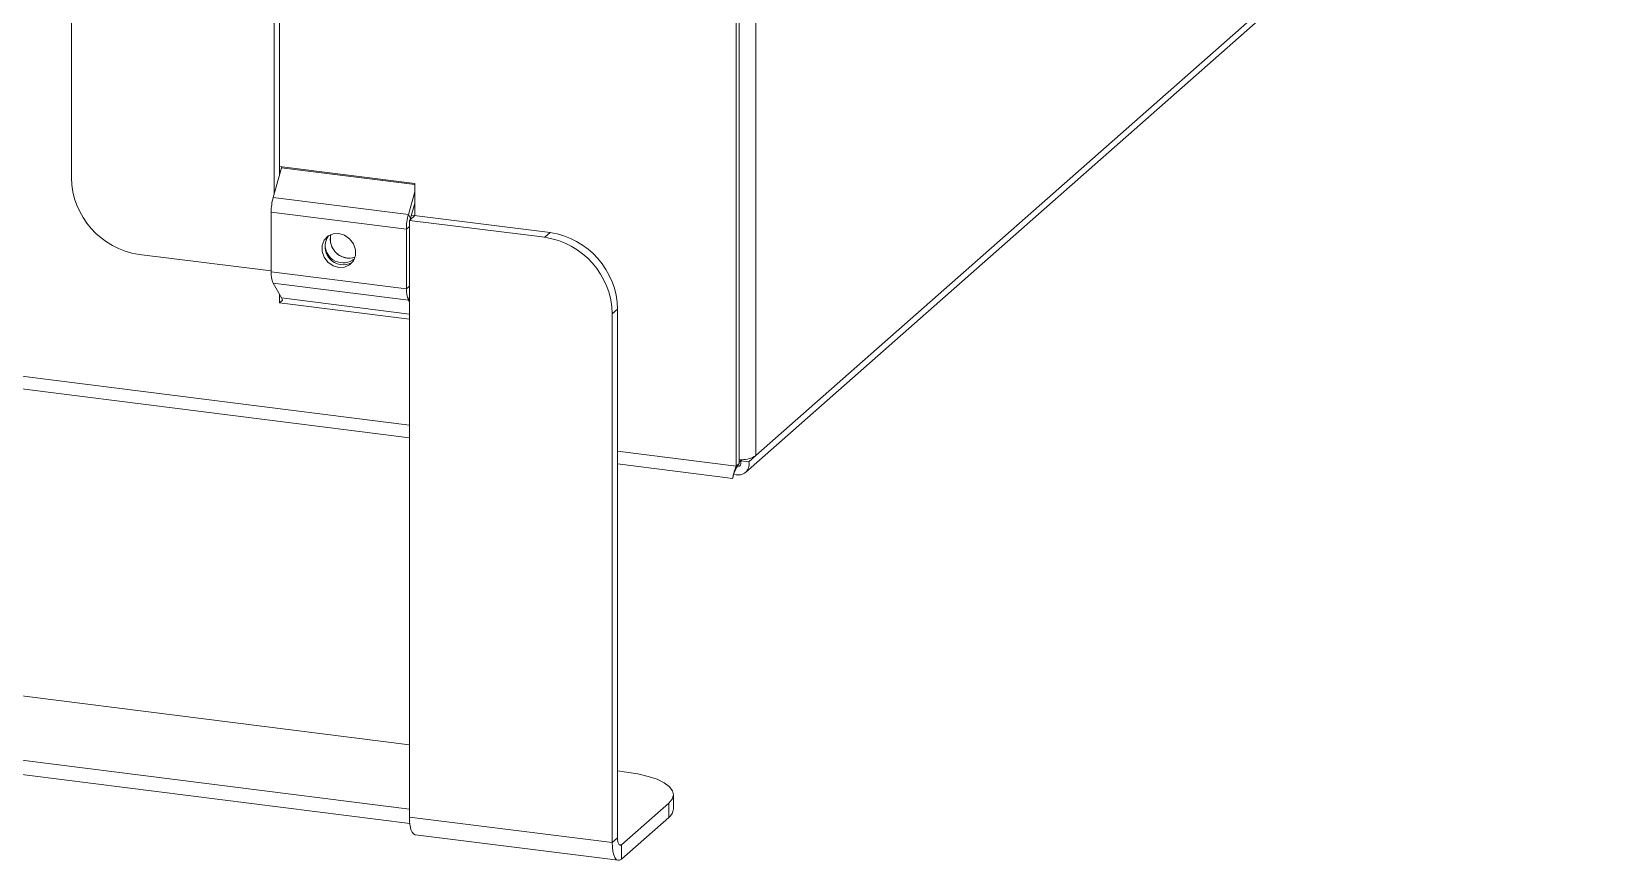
# Model space of a CAD drawing. Header units: inches. Extents: x 0 to 16.5, y 0 to 11.7.
# Drawn here: x 9.767 to 11.96, y 3.369 to 4.516 of the extents above; entities that cross this region are included whole.
import ezdxf

# ---------------------------------------------------------------- set-up
doc = ezdxf.new("R2010")
doc.units = ezdxf.units.IN
doc.header["$MEASUREMENT"] = 0

msp = doc.modelspace()

# ---------------------------------------------------------------- linework, layer by layer
at = {"color": 7, "linetype": 'Continuous', "lineweight": 15}
for p, q in [((9.8219, 5.046), (9.8219, 4.314)), ((10.1025, 4.292), (10.1025, 5.0106)), ((10.1099, 4.3183), (10.1099, 5.0172)), ((10.7688, 3.9292), (11.9597, 4.9795)), ((10.7545, 3.9061), (11.9513, 4.9616)), ((10.7688, 4.9372), (10.7688, 3.9292)), ((10.7416, 4.9263), (10.7416, 3.9146)), ((10.7458, 4.93), (10.7458, 3.9183)), ((10.1126, 4.3278), (10.101, 4.2868)), ((10.1099, 4.3296), (10.1099, 4.3183)), ((10.297, 4.306), (10.1099, 4.3296)), ((10.297, 4.2616), (10.297, 4.306)), ((10.101, 4.2868), (10.2881, 4.2632)), ((10.297, 4.2947), (10.2881, 4.2632)), ((10.297, 4.2788), (10.2911, 4.2579)), ((10.0982, 4.2663), (10.2853, 4.2428)), ((10.0982, 4.2663), (10.0982, 4.1837)), ((10.2881, 4.2632), (10.2911, 4.2579)), ((10.297, 4.2616), (10.2896, 4.255)), ((10.2896, 4.1608), (10.2896, 4.255)), ((10.4767, 4.2315), (10.2896, 4.255)), ((10.297, 4.2616), (10.2923, 4.2622)), ((10.4841, 4.238), (10.2923, 4.2622)), ((10.2895, 4.2465), (10.2853, 4.2428)), ((10.2853, 4.2428), (10.2853, 4.1601)), ((10.2895, 4.2465), (10.2895, 4.1638)), ((10.4767, 4.2315), (10.4841, 4.238)), ((9.9154, 4.2079), (10.0982, 4.1849)), ((10.0982, 4.1837), (10.2853, 4.1601)), ((10.101, 4.1682), (10.2881, 4.1446)), ((10.101, 4.1682), (10.1126, 4.1475)), ((10.1099, 4.1523), (10.1099, 4.141)), ((10.2853, 4.1601), (10.2895, 4.1638)), ((10.2896, 4.1608), (10.2896, 3.4288)), ((10.1137, 4.1443), (10.1099, 4.141)), ((10.1099, 4.141), (10.2896, 4.1184)), ((10.2881, 4.1446), (10.2896, 4.142)), ((10.5776, 4.132), (10.5702, 4.1254)), ((10.5702, 3.3934), (10.5702, 4.1254)), ((10.5776, 3.4), (10.5776, 4.132)), ((9.479, 4.0561), (10.2896, 3.954)), ((10.7593, 3.9208), (10.7688, 3.9292)), ((10.5776, 3.9177), (10.7369, 3.8976)), ((10.7458, 3.9183), (10.7416, 3.9146)), ((10.7458, 3.9183), (10.7435, 3.915)), ((10.7481, 3.9222), (10.7497, 3.9236)), ((10.7481, 3.9222), (10.7593, 3.9208)), ((9.479, 3.6311), (10.2896, 3.529)), ((10.2896, 3.4399), (9.4967, 3.5398)), ((10.29, 3.4201), (9.4967, 3.52)), ((10.5776, 3.4927), (10.5901, 3.4911)), ((10.6483, 3.4482), (10.5829, 3.3905)), ((10.6483, 3.4284), (10.6483, 3.4482)), ((10.6548, 3.4402), (10.6548, 3.46)), ((10.5702, 3.3934), (10.2896, 3.4288)), ((10.6483, 3.4284), (10.5829, 3.3707)), ((10.2978, 3.4043), (10.5784, 3.3689)), ((10.5776, 3.4), (10.5702, 3.3934)), ((10.5829, 3.3905), (10.5829, 3.3707))]:
    msp.add_line(p, q, dxfattribs=at)
at = {"color": 8, "linetype": 'Continuous', "lineweight": 15}
for p, q in [((10.1126, 4.3278), (10.297, 4.3046)), ((10.1126, 4.1475), (10.2896, 4.1252)), ((10.2896, 4.1498), (10.2881, 4.1446)), ((9.479, 4.0737), (10.2896, 3.9715)), ((10.5776, 3.9352), (10.7416, 3.9146)), ((10.7481, 3.9222), (10.7458, 3.9202)), ((10.5829, 3.3905), (10.5794, 3.3909))]:
    msp.add_line(p, q, dxfattribs=at)
at = {"color": 7, "linetype": 'Continuous', "lineweight": 15, "flags": 128}
for points in [[(10.1129, 4.3292), (10.1129, 4.3291), (10.1126, 4.3278)], [(10.2911, 4.2579), (10.2907, 4.2565), (10.2906, 4.256)], [(10.1918, 4.2368), (10.1838, 4.2364), (10.1767, 4.2332), (10.1715, 4.2276), (10.1687, 4.2202), (10.1687, 4.212), (10.1715, 4.204), (10.1767, 4.1971), (10.1838, 4.1921), (10.1918, 4.1897), (10.1998, 4.1901), (10.2068, 4.1933), (10.212, 4.1989), (10.2148, 4.2062), (10.2148, 4.2144), (10.212, 4.2225), (10.2068, 4.2294), (10.1998, 4.2344), (10.1918, 4.2368)], [(10.2896, 4.248), (10.2896, 4.2479), (10.2895, 4.2465)], [(10.2143, 4.204), (10.2114, 4.2031), (10.2035, 4.2027)], [(10.7497, 3.9236), (10.7478, 3.9235), (10.7458, 3.9234)], [(10.6483, 3.4482), (10.653, 3.4538), (10.6548, 3.4595), (10.6535, 3.4653), (10.6492, 3.471), (10.642, 3.4763), (10.6322, 3.4811), (10.62, 3.4852), (10.6058, 3.4886), (10.5901, 3.4911)], [(10.2978, 3.4043), (10.2974, 3.4043), (10.2952, 3.4055), (10.2933, 3.408), (10.2917, 3.4118), (10.2905, 3.4166), (10.2898, 3.4224), (10.2896, 3.4288)], [(10.5776, 3.4), (10.5777, 3.3973), (10.578, 3.3949), (10.5785, 3.3929), (10.5792, 3.3913), (10.58, 3.3903), (10.5809, 3.3898), (10.5819, 3.3898), (10.5829, 3.3905)], [(10.5702, 3.3934), (10.5704, 3.387), (10.5712, 3.3813), (10.5723, 3.3764), (10.5739, 3.3727), (10.5758, 3.3702), (10.578, 3.369), (10.5804, 3.3692), (10.5829, 3.3707)]]:
    msp.add_lwpolyline(points, dxfattribs=at)
at = {"color": 7, "linetype": 'Continuous', "lineweight": 15}
for centre, radius, start, end in [((9.9309, 4.3159), 0.1091, 181.0031, 261.8162), ((10.1758, 4.2661), 0.0776, 164.5822, 179.8591), ((10.3629, 4.2426), 0.0776, 164.5822, 179.8591), ((10.1981, 4.2188), 0.0254, 144.1634, 298.6558), ((10.2062, 4.2289), 0.0262, 165.341, 287.8718), ((10.2067, 4.229), 0.0266, 165.9546, 262.9205), ((10.4685, 4.13), 0.1091, 1.0031, 81.8162), ((10.1977, 4.2212), 0.025, 179.3138, 309.3092), ((10.4611, 4.1235), 0.1091, 1.0031, 81.8162), ((10.1325, 4.1818), 0.0343, 176.9298, 203.4766), ((10.1025, 4.1423), 0.0114, 10.1093, 27.1749), ((10.3196, 4.1583), 0.0343, 176.9298, 203.4766), ((10.3221, 4.1637), 0.0325, 179.8395, 185.1184), ((10.7495, 3.9597), 0.0361, 270.2733, 302.2603), ((10.6397, 3.4408), 0.0151, 304.9445, 357.6076)]:
    msp.add_arc(centre, radius, start, end, dxfattribs=at)
for points, knots in [([(10.7416, 3.9146), (10.7406, 3.9118), (10.7387, 3.9062), (10.7374, 3.9004), (10.7369, 3.8975), (10.737, 3.8979), (10.737, 3.898)], [0, 0, 0, 0, 0.296023, 0.592126, 0.888229, 1, 1, 1, 1]), ([(10.7371, 3.899), (10.7371, 3.899), (10.7372, 3.899), (10.7374, 3.9002), (10.7379, 3.9019), (10.7386, 3.9042), (10.7396, 3.907), (10.7413, 3.9111), (10.743, 3.9139), (10.744, 3.9157)], [0, 0, 0, 0, 0.159045, 0.308182, 0.413465, 0.501576, 0.650245, 0.77862, 1, 1, 1, 1]), ([(10.7394, 3.9032), (10.7408, 3.9028), (10.7422, 3.9026), (10.745, 3.9024), (10.7464, 3.9025), (10.749, 3.903), (10.7502, 3.9034), (10.7525, 3.9045), (10.7536, 3.9052), (10.7555, 3.9069), (10.7563, 3.9079), (10.7577, 3.91), (10.7583, 3.9112), (10.7591, 3.9137), (10.7594, 3.915), (10.7596, 3.9178), (10.7595, 3.9193), (10.7593, 3.9208)], [0, 0, 0, 0, 0.125, 0.125, 0.25, 0.25, 0.375, 0.375, 0.5, 0.5, 0.625, 0.625, 0.75, 0.75, 0.875, 0.875, 1, 1, 1, 1]), ([(10.7447, 3.9143), (10.7453, 3.9144), (10.7471, 3.9148), (10.7487, 3.9177), (10.7483, 3.9207), (10.7481, 3.9222)], [0, 0, 0, 0, 0.195679, 0.587166, 1, 1, 1, 1])]:
    msp.add_open_spline(points, degree=3, knots=knots, dxfattribs=at)

doc.saveas('drawing.dxf')
